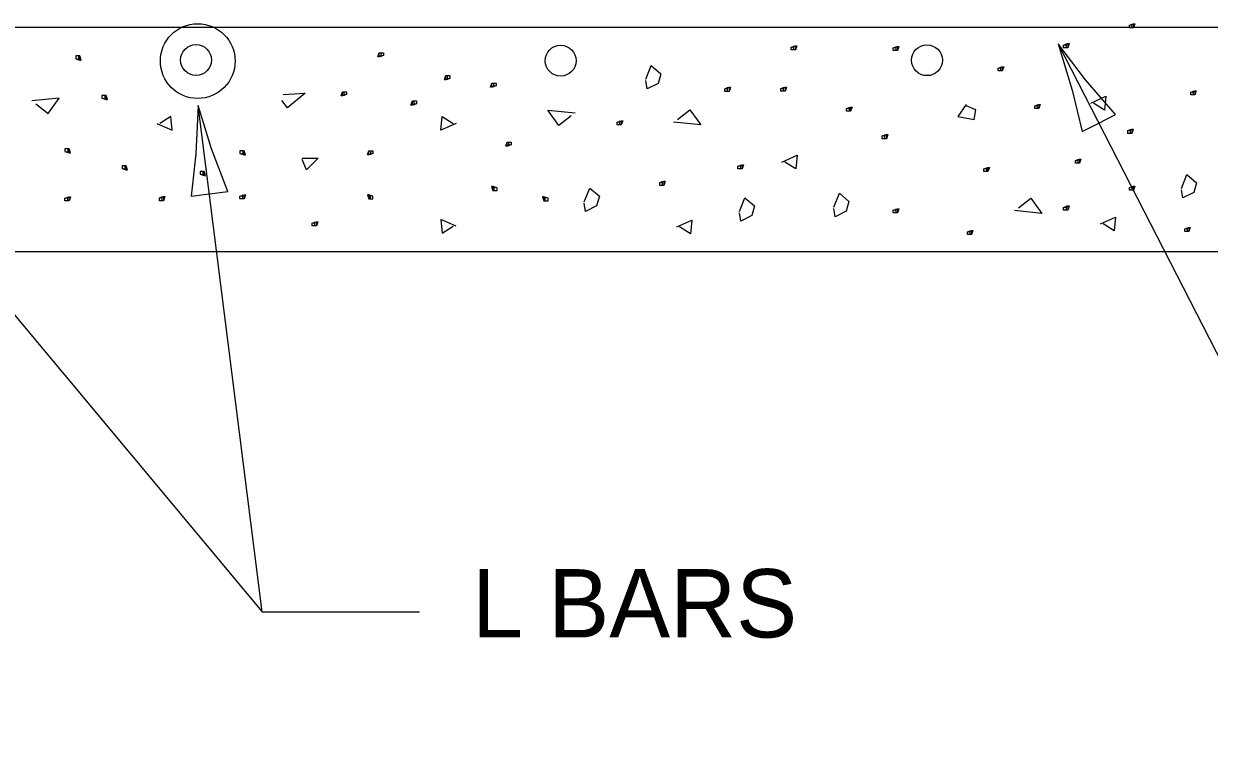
# Model space of a CAD drawing. Extents: x 2133490 to 2172050, y 2138301 to 2145980.
# Drawn here: x 2138952.5 to 2139073.9, y 2141660.5 to 2141733.4 of the extents above; entities that cross this region are included whole.
import ezdxf

# ---------------------------------------------------------------- set-up
doc = ezdxf.new("R2010")
doc.units = 0
for name, color, linetype in [('HS_Dimensions_and_Text', 7, 'Continuous'), ('HS_Pavement_Hidden', 7, 'Continuous'), ('ROW_Ex_Private_Boundary_Items', 7, 'Continuous'), ('ROW_Pr_Notes', 7, 'Continuous'), ('Topo_Ex_Bridge_Structures', 7, 'Continuous')]:
    doc.layers.add(name, color=color, linetype=linetype)

msp = doc.modelspace()

# ---------------------------------------------------------------- linework, layer by layer
at = {"layer": 'HS_Pavement_Hidden'}
msp.add_circle((2138970.32, 2141729.6), 3.83, dxfattribs=at)
at = {"layer": 'ROW_Ex_Private_Boundary_Items'}
for centre in [(2138970.15, 2141729.71), (2139007.49, 2141729.64), (2139045.02, 2141729.69)]:
    msp.add_circle(centre, 1.58, dxfattribs=at)
at = {"layer": 'ROW_Pr_Notes'}
for p, q in [((2138855.7, 2141733.07), (2139254.81, 2141733.07)), ((2139058.47, 2141731.36), (2139094.75, 2141660.54)), ((2138933.65, 2141725.04), (2138976.92, 2141673.17)), ((2138976.92, 2141673.17), (2138970.38, 2141725.04)), ((2138849.12, 2141710.08), (2139081.88, 2141710.08)), ((2138976.92, 2141673.17), (2138993.02, 2141673.17))]:
    msp.add_line(p, q, dxfattribs=at)
for points in [[(2139065.9, 2141733.28), (2139066.19, 2141733.42), (2139066.19, 2141733), (2139066.05, 2141733), (2139065.76, 2141733), (2139065.76, 2141733), (2139065.76, 2141733.28), (2139066.19, 2141733.42), (2139066.33, 2141733.42), (2139066.19, 2141733), (2139066.05, 2141733), (2139066.05, 2141733.42)], [(2138989.2, 2141730.18), (2138988.91, 2141730.04), (2138988.91, 2141730.46), (2138989.06, 2141730.46), (2138989.34, 2141730.46), (2138989.34, 2141730.46), (2138989.34, 2141730.18), (2138988.91, 2141730.04), (2138988.77, 2141730.04), (2138988.91, 2141730.46), (2138989.06, 2141730.46), (2138989.06, 2141730.04)], [(2139031.25, 2141731.03), (2139031.54, 2141731.17), (2139031.54, 2141730.74), (2139031.39, 2141730.74), (2139031.12, 2141730.74), (2139031.12, 2141730.74), (2139031.12, 2141731.03), (2139031.54, 2141731.17), (2139031.68, 2141731.17), (2139031.54, 2141730.74), (2139031.39, 2141730.74), (2139031.39, 2141731.17)], [(2139041.71, 2141730.97), (2139041.99, 2141731.11), (2139041.99, 2141730.69), (2139041.85, 2141730.69), (2139041.57, 2141730.69), (2139041.57, 2141730.69), (2139041.57, 2141730.97), (2139041.99, 2141731.11), (2139042.13, 2141731.11), (2139041.99, 2141730.69), (2139041.85, 2141730.69), (2139041.85, 2141731.11)], [(2139059.15, 2141731.25), (2139059.44, 2141731.39), (2139059.44, 2141730.97), (2139059.3, 2141730.97), (2139059.01, 2141730.97), (2139059.01, 2141730.97), (2139059.01, 2141731.25), (2139059.44, 2141731.39), (2139059.58, 2141731.39), (2139059.44, 2141730.97), (2139059.3, 2141730.97), (2139059.3, 2141731.39)], [(2138957.96, 2141729.84), (2138958.24, 2141729.7), (2138958.24, 2141730.13), (2138958.1, 2141730.13), (2138957.82, 2141730.13), (2138957.82, 2141730.13), (2138957.82, 2141729.84), (2138958.24, 2141729.7), (2138958.38, 2141729.7), (2138958.24, 2141730.13), (2138958.1, 2141730.13), (2138958.1, 2141729.7)], [(2138996.02, 2141727.83), (2138995.74, 2141727.69), (2138995.74, 2141728.11), (2138995.88, 2141728.11), (2138996.16, 2141728.11), (2138996.16, 2141728.11), (2138996.16, 2141727.83), (2138995.74, 2141727.69), (2138995.6, 2141727.69), (2138995.74, 2141728.11), (2138995.88, 2141728.11), (2138995.88, 2141727.69)], [(2139016.21, 2141727.74), (2139016.77, 2141729.15), (2139017.76, 2141728.3), (2139017.48, 2141727.32), (2139016.35, 2141726.75), (2139016.21, 2141727.6)], [(2139052.46, 2141728.87), (2139052.74, 2141729.01), (2139052.74, 2141728.59), (2139052.6, 2141728.59), (2139052.32, 2141728.59), (2139052.32, 2141728.59), (2139052.32, 2141728.87), (2139052.74, 2141729.01), (2139052.88, 2141729.01), (2139052.74, 2141728.59), (2139052.6, 2141728.59), (2139052.6, 2141729.01)], [(2139000.75, 2141727.06), (2139000.46, 2141726.92), (2139000.46, 2141727.35), (2139000.61, 2141727.35), (2139000.89, 2141727.35), (2139000.89, 2141727.35), (2139000.89, 2141727.06), (2139000.46, 2141726.92), (2139000.32, 2141726.92), (2139000.46, 2141727.35), (2139000.61, 2141727.35), (2139000.61, 2141726.92)], [(2139024.46, 2141726.77), (2139024.75, 2141726.92), (2139024.75, 2141726.5), (2139024.6, 2141726.5), (2139024.32, 2141726.5), (2139024.32, 2141726.5), (2139024.32, 2141726.77), (2139024.75, 2141726.92), (2139024.89, 2141726.92), (2139024.75, 2141726.5), (2139024.6, 2141726.5), (2139024.6, 2141726.92)], [(2139030.2, 2141726.8), (2139030.48, 2141726.94), (2139030.48, 2141726.52), (2139030.34, 2141726.52), (2139030.06, 2141726.52), (2139030.06, 2141726.52), (2139030.06, 2141726.8), (2139030.48, 2141726.94), (2139030.62, 2141726.94), (2139030.48, 2141726.52), (2139030.34, 2141726.52), (2139030.34, 2141726.94)], [(2138953.73, 2141725.23), (2138955, 2141724.25), (2138956.13, 2141725.8), (2138953.31, 2141725.52)], [(2138960.65, 2141725.8), (2138960.93, 2141725.66), (2138960.93, 2141726.09), (2138960.79, 2141726.09), (2138960.51, 2141726.09), (2138960.51, 2141726.09), (2138960.51, 2141725.8), (2138960.93, 2141725.66), (2138961.07, 2141725.66), (2138960.93, 2141726.09), (2138960.79, 2141726.09), (2138960.79, 2141725.66)], [(2138979.08, 2141726.17), (2138981.32, 2141726.32), (2138979.53, 2141724.83), (2138978.93, 2141725.57)], [(2138985.43, 2141726.17), (2138985.15, 2141726.03), (2138985.15, 2141726.46), (2138985.29, 2141726.46), (2138985.57, 2141726.46), (2138985.57, 2141726.46), (2138985.57, 2141726.17), (2138985.15, 2141726.03), (2138985, 2141726.03), (2138985.15, 2141726.46), (2138985.29, 2141726.46), (2138985.29, 2141726.03)], [(2138992.58, 2141725.23), (2138992.31, 2141725.1), (2138992.31, 2141725.52), (2138992.44, 2141725.52), (2138992.73, 2141725.52), (2138992.73, 2141725.52), (2138992.73, 2141725.23), (2138992.31, 2141725.1), (2138992.16, 2141725.1), (2138992.31, 2141725.52), (2138992.44, 2141725.52), (2138992.44, 2141725.1)], [(2139061.8, 2141725.29), (2139063.35, 2141726), (2139063.21, 2141724.59), (2139062.08, 2141725.29)], [(2139072.18, 2141726.42), (2139072.46, 2141726.56), (2139072.46, 2141726.14), (2139072.32, 2141726.14), (2139072.04, 2141726.14), (2139072.04, 2141726.14), (2139072.04, 2141726.42), (2139072.46, 2141726.56), (2139072.6, 2141726.56), (2139072.46, 2141726.14), (2139072.32, 2141726.14), (2139072.32, 2141726.56)], [(2139008.57, 2141724.01), (2139007.31, 2141723.02), (2139006.18, 2141724.57), (2139008.99, 2141724.29)], [(2139019.48, 2141723.63), (2139020.74, 2141724.61), (2139021.87, 2141723.06), (2139019.06, 2141723.34)], [(2139036.93, 2141724.75), (2139037.2, 2141724.89), (2139037.2, 2141724.47), (2139037.07, 2141724.47), (2139036.78, 2141724.47), (2139036.78, 2141724.47), (2139036.78, 2141724.75), (2139037.2, 2141724.89), (2139037.35, 2141724.89), (2139037.2, 2141724.47), (2139037.07, 2141724.47), (2139037.07, 2141724.89)], [(2139049.02, 2141725.17), (2139048.18, 2141723.91), (2139049.87, 2141723.63), (2139050.01, 2141724.61), (2139049.02, 2141725.03)], [(2139056.2, 2141725.03), (2139056.48, 2141725.17), (2139056.48, 2141724.75), (2139056.34, 2141724.75), (2139056.06, 2141724.75), (2139056.06, 2141724.75), (2139056.06, 2141725.03), (2139056.48, 2141725.17), (2139056.62, 2141725.17), (2139056.48, 2141724.75), (2139056.34, 2141724.75), (2139056.34, 2141725.17)], [(2138966.14, 2141723.21), (2138967.69, 2141722.51), (2138967.55, 2141723.91), (2138966.42, 2141723.21)], [(2138996.78, 2141723.21), (2138995.23, 2141722.51), (2138995.37, 2141723.91), (2138996.5, 2141723.21)], [(2139013.43, 2141723.34), (2139013.71, 2141723.49), (2139013.71, 2141723.06), (2139013.57, 2141723.06), (2139013.29, 2141723.06), (2139013.29, 2141723.06), (2139013.29, 2141723.34), (2139013.71, 2141723.49), (2139013.85, 2141723.49), (2139013.71, 2141723.06), (2139013.57, 2141723.06), (2139013.57, 2141723.49)], [(2139040.58, 2141721.94), (2139040.87, 2141722.08), (2139040.87, 2141721.65), (2139040.72, 2141721.65), (2139040.44, 2141721.65), (2139040.44, 2141721.65), (2139040.44, 2141721.94), (2139040.87, 2141722.08), (2139041.01, 2141722.08), (2139040.87, 2141721.65), (2139040.72, 2141721.65), (2139040.72, 2141722.08)], [(2139065.74, 2141722.48), (2139066.02, 2141722.62), (2139066.02, 2141722.2), (2139065.88, 2141722.2), (2139065.6, 2141722.2), (2139065.6, 2141722.2), (2139065.6, 2141722.48), (2139066.02, 2141722.62), (2139066.16, 2141722.62), (2139066.02, 2141722.2), (2139065.88, 2141722.2), (2139065.88, 2141722.62)], [(2139002.29, 2141721.02), (2139002.01, 2141720.88), (2139002.01, 2141721.3), (2139002.15, 2141721.3), (2139002.43, 2141721.3), (2139002.43, 2141721.3), (2139002.43, 2141721.02), (2139002.01, 2141720.88), (2139001.87, 2141720.88), (2139002.01, 2141721.3), (2139002.15, 2141721.3), (2139002.15, 2141720.88)], [(2138956.86, 2141720.34), (2138957.14, 2141720.19), (2138957.14, 2141720.62), (2138957, 2141720.62), (2138956.72, 2141720.62), (2138956.72, 2141720.62), (2138956.72, 2141720.34), (2138957.14, 2141720.19), (2138957.29, 2141720.19), (2138957.14, 2141720.62), (2138957, 2141720.62), (2138957, 2141720.19)], [(2138974.78, 2141720.13), (2138975.06, 2141719.99), (2138975.06, 2141720.41), (2138974.93, 2141720.41), (2138974.64, 2141720.41), (2138974.64, 2141720.41), (2138974.64, 2141720.13), (2138975.06, 2141719.99), (2138975.2, 2141719.99), (2138975.06, 2141720.41), (2138974.93, 2141720.41), (2138974.93, 2141719.99)], [(2138981.01, 2141719.66), (2138982.66, 2141719.66), (2138981.46, 2141718.47), (2138981.01, 2141719.51)], [(2138988.13, 2141720.13), (2138987.85, 2141719.99), (2138987.85, 2141720.41), (2138988, 2141720.41), (2138988.27, 2141720.41), (2138988.27, 2141720.41), (2138988.27, 2141720.13), (2138987.85, 2141719.99), (2138987.71, 2141719.99), (2138987.85, 2141720.41), (2138988, 2141720.41), (2138988, 2141719.99)], [(2139030.17, 2141719.26), (2139031.72, 2141719.97), (2139031.58, 2141718.56), (2139030.45, 2141719.26)], [(2139060.37, 2141719.42), (2139060.65, 2141719.56), (2139060.65, 2141719.14), (2139060.51, 2141719.14), (2139060.23, 2141719.14), (2139060.23, 2141719.14), (2139060.23, 2141719.42), (2139060.65, 2141719.56), (2139060.79, 2141719.56), (2139060.65, 2141719.14), (2139060.51, 2141719.14), (2139060.51, 2141719.56)], [(2138962.71, 2141718.6), (2138962.99, 2141718.46), (2138962.99, 2141718.88), (2138962.85, 2141718.88), (2138962.57, 2141718.88), (2138962.57, 2141718.88), (2138962.57, 2141718.6), (2138962.99, 2141718.46), (2138963.13, 2141718.46), (2138962.99, 2141718.88), (2138962.85, 2141718.88), (2138962.85, 2141718.46)], [(2138970.7, 2141718.01), (2138970.98, 2141717.87), (2138970.98, 2141718.29), (2138970.84, 2141718.29), (2138970.56, 2141718.29), (2138970.56, 2141718.29), (2138970.56, 2141718.01), (2138970.98, 2141717.87), (2138971.12, 2141717.87), (2138970.98, 2141718.29), (2138970.84, 2141718.29), (2138970.84, 2141717.87)], [(2139025.8, 2141718.83), (2139026.08, 2141718.98), (2139026.08, 2141718.55), (2139025.94, 2141718.55), (2139025.66, 2141718.55), (2139025.66, 2141718.55), (2139025.66, 2141718.83), (2139026.08, 2141718.98), (2139026.23, 2141718.98), (2139026.08, 2141718.55), (2139025.94, 2141718.55), (2139025.94, 2141718.98)], [(2139050.99, 2141718.56), (2139051.27, 2141718.7), (2139051.27, 2141718.28), (2139051.14, 2141718.28), (2139050.85, 2141718.28), (2139050.85, 2141718.28), (2139050.85, 2141718.56), (2139051.27, 2141718.7), (2139051.41, 2141718.7), (2139051.27, 2141718.28), (2139051.14, 2141718.28), (2139051.14, 2141718.7)], [(2139017.79, 2141717.15), (2139018.07, 2141717.29), (2139018.07, 2141716.87), (2139017.93, 2141716.87), (2139017.65, 2141716.87), (2139017.65, 2141716.87), (2139017.65, 2141717.15), (2139018.07, 2141717.29), (2139018.21, 2141717.29), (2139018.07, 2141716.87), (2139017.93, 2141716.87), (2139017.93, 2141717.29)], [(2139071.08, 2141716.56), (2139071.65, 2141717.97), (2139072.63, 2141717.13), (2139072.35, 2141716.14), (2139071.23, 2141715.58), (2139071.08, 2141716.43)], [(2138974.78, 2141715.77), (2138975.06, 2141715.91), (2138975.06, 2141715.49), (2138974.93, 2141715.49), (2138974.64, 2141715.49), (2138974.64, 2141715.49), (2138974.64, 2141715.77), (2138975.06, 2141715.91), (2138975.2, 2141715.91), (2138975.06, 2141715.49), (2138974.93, 2141715.49), (2138974.93, 2141715.91)], [(2138988.13, 2141715.77), (2138987.85, 2141715.91), (2138987.85, 2141715.49), (2138988, 2141715.49), (2138988.27, 2141715.49), (2138988.27, 2141715.49), (2138988.27, 2141715.77), (2138987.85, 2141715.91), (2138987.71, 2141715.91), (2138987.85, 2141715.49), (2138988, 2141715.49), (2138988, 2141715.91)], [(2139000.84, 2141716.61), (2139000.56, 2141716.75), (2139000.56, 2141716.33), (2139000.7, 2141716.33), (2139000.98, 2141716.33), (2139000.98, 2141716.33), (2139000.98, 2141716.61), (2139000.56, 2141716.75), (2139000.42, 2141716.75), (2139000.56, 2141716.33), (2139000.7, 2141716.33), (2139000.7, 2141716.75)], [(2139009.91, 2141715.18), (2139010.47, 2141716.59), (2139011.46, 2141715.75), (2139011.18, 2141714.76), (2139010.05, 2141714.19), (2139009.91, 2141715.04)], [(2139035.48, 2141714.65), (2139036.05, 2141716.06), (2139037.03, 2141715.22), (2139036.75, 2141714.23), (2139035.62, 2141713.66), (2139035.48, 2141714.51)], [(2139065.9, 2141716.65), (2139066.19, 2141716.79), (2139066.19, 2141716.37), (2139066.05, 2141716.37), (2139065.76, 2141716.37), (2139065.76, 2141716.37), (2139065.76, 2141716.65), (2139066.19, 2141716.79), (2139066.33, 2141716.79), (2139066.19, 2141716.37), (2139066.05, 2141716.37), (2139066.05, 2141716.79)], [(2138956.86, 2141715.56), (2138957.14, 2141715.7), (2138957.14, 2141715.28), (2138957, 2141715.28), (2138956.72, 2141715.28), (2138956.72, 2141715.28), (2138956.72, 2141715.56), (2138957.14, 2141715.7), (2138957.29, 2141715.7), (2138957.14, 2141715.28), (2138957, 2141715.28), (2138957, 2141715.7)], [(2138966.54, 2141715.58), (2138966.82, 2141715.72), (2138966.82, 2141715.3), (2138966.68, 2141715.3), (2138966.4, 2141715.3), (2138966.4, 2141715.3), (2138966.4, 2141715.58), (2138966.82, 2141715.72), (2138966.96, 2141715.72), (2138966.82, 2141715.3), (2138966.68, 2141715.3), (2138966.68, 2141715.72)], [(2139006.06, 2141715.56), (2139005.78, 2141715.7), (2139005.78, 2141715.28), (2139005.92, 2141715.28), (2139006.2, 2141715.28), (2139006.2, 2141715.28), (2139006.2, 2141715.56), (2139005.78, 2141715.7), (2139005.64, 2141715.7), (2139005.78, 2141715.28), (2139005.92, 2141715.28), (2139005.92, 2141715.7)], [(2139025.81, 2141714.19), (2139026.37, 2141715.61), (2139027.36, 2141714.76), (2139027.08, 2141713.77), (2139025.95, 2141713.21), (2139025.81, 2141714.05)], [(2139054.4, 2141714.56), (2139055.67, 2141715.55), (2139056.79, 2141714), (2139053.98, 2141714.28)], [(2139059.15, 2141714.62), (2139059.44, 2141714.76), (2139059.44, 2141714.34), (2139059.3, 2141714.34), (2139059.01, 2141714.34), (2139059.01, 2141714.34), (2139059.01, 2141714.62), (2139059.44, 2141714.76), (2139059.58, 2141714.76), (2139059.44, 2141714.34), (2139059.3, 2141714.34), (2139059.3, 2141714.76)], [(2138996.78, 2141712.68), (2138995.23, 2141713.39), (2138995.37, 2141711.98), (2138996.5, 2141712.68)], [(2139041.71, 2141714.34), (2139041.99, 2141714.48), (2139041.99, 2141714.05), (2139041.85, 2141714.05), (2139041.57, 2141714.05), (2139041.57, 2141714.05), (2139041.57, 2141714.34), (2139041.99, 2141714.48), (2139042.13, 2141714.48), (2139041.99, 2141714.05), (2139041.85, 2141714.05), (2139041.85, 2141714.48)], [(2139062.79, 2141712.93), (2139064.34, 2141713.63), (2139064.19, 2141712.22), (2139063.07, 2141712.93)], [(2138982.19, 2141712.99), (2138982.47, 2141713.13), (2138982.47, 2141712.71), (2138982.33, 2141712.71), (2138982.05, 2141712.71), (2138982.05, 2141712.71), (2138982.05, 2141712.99), (2138982.47, 2141713.13), (2138982.61, 2141713.13), (2138982.47, 2141712.71), (2138982.33, 2141712.71), (2138982.33, 2141713.13)], [(2139019.39, 2141712.61), (2139020.94, 2141713.32), (2139020.8, 2141711.91), (2139019.67, 2141712.61)], [(2139049.31, 2141712.12), (2139049.59, 2141712.26), (2139049.59, 2141711.84), (2139049.45, 2141711.84), (2139049.17, 2141711.84), (2139049.17, 2141711.84), (2139049.17, 2141712.12), (2139049.59, 2141712.26), (2139049.73, 2141712.26), (2139049.59, 2141711.84), (2139049.45, 2141711.84), (2139049.45, 2141712.26)], [(2139071.58, 2141712.43), (2139071.86, 2141712.57), (2139071.86, 2141712.15), (2139071.72, 2141712.15), (2139071.44, 2141712.15), (2139071.44, 2141712.15), (2139071.44, 2141712.43), (2139071.86, 2141712.57), (2139072, 2141712.57), (2139071.86, 2141712.15), (2139071.72, 2141712.15), (2139071.72, 2141712.57)]]:
    msp.add_lwpolyline(points, dxfattribs=at)
at = {"layer": 'Topo_Ex_Bridge_Structures'}
for points in [[(2139060.92, 2141722.4), (2139062.62, 2141723.26), (2139064.32, 2141724.13), (2139061.25, 2141727.67), (2139058.47, 2141731.36), (2139059.9, 2141726.64)], [(2138969.63, 2141715.77), (2138971.52, 2141716), (2138973.41, 2141716.24), (2138971.74, 2141720.62), (2138970.38, 2141725.04), (2138970.12, 2141720.11)]]:
    msp.add_lwpolyline(points, close=True, dxfattribs=at)

# ---------------------------------------------------------------- texts
at = {"layer": 'HS_Dimensions_and_Text'}
msp.add_text('L BARS', height=7, dxfattribs=at).set_placement((2138998.42, 2141670.56))

doc.saveas('drawing.dxf')
